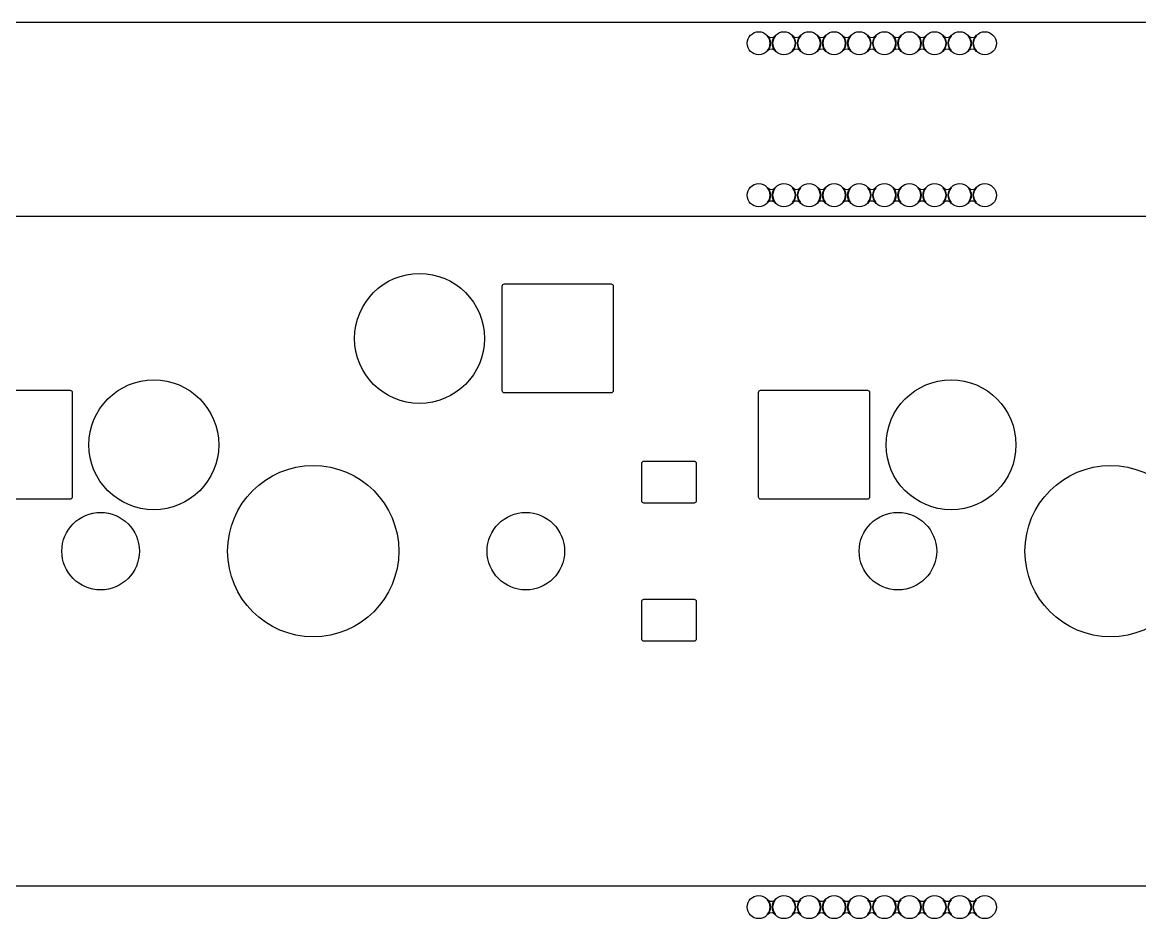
# Model space of a CAD drawing. Extents: x -27 to 356, y -111 to 35.
# Drawn here: x 78.77 to 105.47, y -49.19 to -27.79 of the extents above; entities that cross this region are included whole.
import ezdxf

# ---------------------------------------------------------------- set-up
doc = ezdxf.new("R2010")
doc.units = 0
doc.layers.add('BLACK', color=7, linetype='CONTINUOUS')

msp = doc.modelspace()

# ---------------------------------------------------------------- linework, layer by layer
at = {"layer": 'BLACK', "linetype": 'CONTINUOUS'}
for p, q in [((239.028, -27.785), (-21.025, -27.785)), ((239.028, -27.785), (-21.025, -27.785)), ((96.5788, -28.11), (96.5805, -28.1089)), ((96.579, -28.112), (96.5788, -28.11)), ((96.6245, -28.1802), (96.579, -28.112)), ((96.5805, -28.1089), (96.582, -28.1095)), ((96.582, -28.1095), (96.5842, -28.1117)), ((96.5842, -28.1117), (96.6453, -28.145)), ((96.6454, -28.285), (96.6245, -28.1802)), ((96.6245, -28.3898), (96.6454, -28.285)), ((96.6453, -28.145), (96.7144, -28.14)), ((96.7183, -28.1802), (96.6974, -28.285)), ((96.6974, -28.285), (96.7183, -28.3898)), ((96.7144, -28.14), (96.7585, -28.1117)), ((96.7638, -28.112), (96.7183, -28.1802)), ((96.7585, -28.1117), (96.7608, -28.1095)), ((96.7608, -28.1095), (96.7627, -28.1089)), ((96.7627, -28.1089), (96.7641, -28.1104)), ((96.7641, -28.1104), (96.7638, -28.112)), ((97.1788, -28.11), (97.1805, -28.1089)), ((97.179, -28.112), (97.1788, -28.11)), ((97.2245, -28.1802), (97.179, -28.112)), ((97.1805, -28.1089), (97.182, -28.1095)), ((97.182, -28.1095), (97.1842, -28.1117)), ((97.1842, -28.1117), (97.2453, -28.145)), ((97.2454, -28.285), (97.2245, -28.1802)), ((97.2245, -28.3898), (97.2454, -28.285)), ((97.2453, -28.145), (97.3144, -28.14)), ((97.3183, -28.1802), (97.2974, -28.285)), ((97.2974, -28.285), (97.3183, -28.3898)), ((97.3144, -28.14), (97.3585, -28.1117)), ((97.3638, -28.112), (97.3183, -28.1802)), ((97.3585, -28.1117), (97.3608, -28.1095)), ((97.3608, -28.1095), (97.3627, -28.1089)), ((97.3627, -28.1089), (97.3641, -28.1104)), ((97.3641, -28.1104), (97.3638, -28.112)), ((97.7788, -28.11), (97.7805, -28.1089)), ((97.779, -28.112), (97.7788, -28.11)), ((97.8245, -28.1802), (97.779, -28.112)), ((97.7805, -28.1089), (97.782, -28.1095)), ((97.782, -28.1095), (97.7842, -28.1117)), ((97.7842, -28.1117), (97.8453, -28.145)), ((97.8454, -28.285), (97.8245, -28.1802)), ((97.8245, -28.3898), (97.8454, -28.285)), ((97.8453, -28.145), (97.9144, -28.14)), ((97.9183, -28.1802), (97.8974, -28.285)), ((97.8974, -28.285), (97.9183, -28.3898)), ((97.9144, -28.14), (97.9585, -28.1117)), ((97.9638, -28.112), (97.9183, -28.1802)), ((97.9585, -28.1117), (97.9608, -28.1095)), ((97.9608, -28.1095), (97.9627, -28.1089)), ((97.9627, -28.1089), (97.9641, -28.1104)), ((97.9641, -28.1104), (97.9638, -28.112)), ((98.3788, -28.11), (98.3805, -28.1089)), ((98.379, -28.112), (98.3788, -28.11)), ((98.4245, -28.1802), (98.379, -28.112)), ((98.3805, -28.1089), (98.382, -28.1095)), ((98.382, -28.1095), (98.3842, -28.1117)), ((98.3842, -28.1117), (98.4453, -28.145)), ((98.4454, -28.285), (98.4245, -28.1802)), ((98.4245, -28.3898), (98.4454, -28.285)), ((98.4453, -28.145), (98.5144, -28.14)), ((98.5183, -28.1802), (98.4974, -28.285)), ((98.4974, -28.285), (98.5183, -28.3898)), ((98.5144, -28.14), (98.5585, -28.1117)), ((98.5638, -28.112), (98.5183, -28.1802)), ((98.5585, -28.1117), (98.5608, -28.1095)), ((98.5608, -28.1095), (98.5627, -28.1089)), ((98.5627, -28.1089), (98.5641, -28.1104)), ((98.5641, -28.1104), (98.5638, -28.112)), ((98.9788, -28.11), (98.9805, -28.1089)), ((98.979, -28.112), (98.9788, -28.11)), ((99.0245, -28.1802), (98.979, -28.112)), ((98.9805, -28.1089), (98.982, -28.1095)), ((98.982, -28.1095), (98.9842, -28.1117)), ((98.9842, -28.1117), (99.0453, -28.145)), ((99.0454, -28.285), (99.0245, -28.1802)), ((99.0245, -28.3898), (99.0454, -28.285)), ((99.0453, -28.145), (99.1144, -28.14)), ((99.1183, -28.1802), (99.0974, -28.285)), ((99.0974, -28.285), (99.1183, -28.3898)), ((99.1144, -28.14), (99.1585, -28.1117)), ((99.1638, -28.112), (99.1183, -28.1802)), ((99.1585, -28.1117), (99.1608, -28.1095)), ((99.1608, -28.1095), (99.1627, -28.1089)), ((99.1627, -28.1089), (99.1641, -28.1104)), ((99.1641, -28.1104), (99.1638, -28.112)), ((99.5788, -28.11), (99.5805, -28.1089)), ((99.579, -28.112), (99.5788, -28.11)), ((99.6245, -28.1802), (99.579, -28.112)), ((99.5805, -28.1089), (99.582, -28.1095)), ((99.582, -28.1095), (99.5842, -28.1117)), ((99.5842, -28.1117), (99.6453, -28.145)), ((99.6454, -28.285), (99.6245, -28.1802)), ((99.6245, -28.3898), (99.6454, -28.285)), ((99.6453, -28.145), (99.7144, -28.14)), ((99.7183, -28.1802), (99.6974, -28.285)), ((99.6974, -28.285), (99.7183, -28.3898)), ((99.7144, -28.14), (99.7585, -28.1117)), ((99.7638, -28.112), (99.7183, -28.1802)), ((99.7585, -28.1117), (99.7608, -28.1095)), ((99.7608, -28.1095), (99.7627, -28.1089)), ((99.7627, -28.1089), (99.7641, -28.1104)), ((99.7641, -28.1104), (99.7638, -28.112)), ((100.179, -28.11), (100.18, -28.1089)), ((100.179, -28.112), (100.179, -28.11)), ((100.225, -28.1802), (100.179, -28.112)), ((100.18, -28.1089), (100.182, -28.1095)), ((100.182, -28.1095), (100.184, -28.1117)), ((100.184, -28.1117), (100.245, -28.145)), ((100.245, -28.285), (100.225, -28.1802)), ((100.225, -28.3898), (100.245, -28.285)), ((100.245, -28.145), (100.314, -28.14)), ((100.318, -28.1802), (100.297, -28.285)), ((100.297, -28.285), (100.318, -28.3898)), ((100.314, -28.14), (100.359, -28.1117)), ((100.364, -28.112), (100.318, -28.1802)), ((100.359, -28.1117), (100.361, -28.1095)), ((100.361, -28.1095), (100.363, -28.1089)), ((100.363, -28.1089), (100.364, -28.1104)), ((100.364, -28.1104), (100.364, -28.112)), ((100.779, -28.11), (100.78, -28.1089)), ((100.779, -28.112), (100.779, -28.11)), ((100.825, -28.1802), (100.779, -28.112)), ((100.78, -28.1089), (100.782, -28.1095)), ((100.782, -28.1095), (100.784, -28.1117)), ((100.784, -28.1117), (100.845, -28.145)), ((100.845, -28.285), (100.825, -28.1802)), ((100.825, -28.3898), (100.845, -28.285)), ((100.845, -28.145), (100.914, -28.14)), ((100.918, -28.1802), (100.897, -28.285)), ((100.897, -28.285), (100.918, -28.3898)), ((100.914, -28.14), (100.959, -28.1117)), ((100.964, -28.112), (100.918, -28.1802)), ((100.959, -28.1117), (100.961, -28.1095)), ((100.961, -28.1095), (100.963, -28.1089)), ((100.963, -28.1089), (100.964, -28.1104)), ((100.964, -28.1104), (100.964, -28.112)), ((101.379, -28.11), (101.38, -28.1089)), ((101.379, -28.112), (101.379, -28.11)), ((101.425, -28.1802), (101.379, -28.112)), ((101.38, -28.1089), (101.382, -28.1095)), ((101.382, -28.1095), (101.384, -28.1117)), ((101.384, -28.1117), (101.445, -28.145)), ((101.445, -28.285), (101.425, -28.1802)), ((101.425, -28.3898), (101.445, -28.285)), ((101.445, -28.145), (101.514, -28.14)), ((101.518, -28.1802), (101.497, -28.285)), ((101.497, -28.285), (101.518, -28.3898)), ((101.514, -28.14), (101.559, -28.1117)), ((101.564, -28.112), (101.518, -28.1802)), ((101.559, -28.1117), (101.561, -28.1095)), ((101.561, -28.1095), (101.563, -28.1089)), ((101.563, -28.1089), (101.564, -28.1104)), ((101.564, -28.1104), (101.564, -28.112)), ((96.5787, -28.4596), (96.579, -28.458)), ((96.5801, -28.4611), (96.5787, -28.4596)), ((96.579, -28.458), (96.6245, -28.3898)), ((96.582, -28.4605), (96.5801, -28.4611)), ((96.5843, -28.4583), (96.582, -28.4605)), ((96.6284, -28.43), (96.5843, -28.4583)), ((96.6975, -28.425), (96.6284, -28.43)), ((96.7586, -28.4583), (96.6975, -28.425)), ((96.7183, -28.3898), (96.7638, -28.458)), ((96.7608, -28.4605), (96.7586, -28.4583)), ((96.7623, -28.4611), (96.7608, -28.4605)), ((96.764, -28.46), (96.7623, -28.4611)), ((96.7638, -28.458), (96.764, -28.46)), ((97.1787, -28.4596), (97.179, -28.458)), ((97.1801, -28.4611), (97.1787, -28.4596)), ((97.179, -28.458), (97.2245, -28.3898)), ((97.182, -28.4605), (97.1801, -28.4611)), ((97.1843, -28.4583), (97.182, -28.4605)), ((97.2284, -28.43), (97.1843, -28.4583)), ((97.2975, -28.425), (97.2284, -28.43)), ((97.3586, -28.4583), (97.2975, -28.425)), ((97.3183, -28.3898), (97.3638, -28.458)), ((97.3608, -28.4605), (97.3586, -28.4583)), ((97.3623, -28.4611), (97.3608, -28.4605)), ((97.364, -28.46), (97.3623, -28.4611)), ((97.3638, -28.458), (97.364, -28.46)), ((97.7787, -28.4596), (97.779, -28.458)), ((97.7801, -28.4611), (97.7787, -28.4596)), ((97.779, -28.458), (97.8245, -28.3898)), ((97.782, -28.4605), (97.7801, -28.4611)), ((97.7843, -28.4583), (97.782, -28.4605)), ((97.8284, -28.43), (97.7843, -28.4583)), ((97.8975, -28.425), (97.8284, -28.43)), ((97.9586, -28.4583), (97.8975, -28.425)), ((97.9183, -28.3898), (97.9638, -28.458)), ((97.9608, -28.4605), (97.9586, -28.4583)), ((97.9623, -28.4611), (97.9608, -28.4605)), ((97.964, -28.46), (97.9623, -28.4611)), ((97.9638, -28.458), (97.964, -28.46)), ((98.3787, -28.4596), (98.379, -28.458)), ((98.3801, -28.4611), (98.3787, -28.4596)), ((98.379, -28.458), (98.4245, -28.3898)), ((98.382, -28.4605), (98.3801, -28.4611)), ((98.3843, -28.4583), (98.382, -28.4605)), ((98.4284, -28.43), (98.3843, -28.4583)), ((98.4975, -28.425), (98.4284, -28.43)), ((98.5586, -28.4583), (98.4975, -28.425)), ((98.5183, -28.3898), (98.5638, -28.458)), ((98.5608, -28.4605), (98.5586, -28.4583)), ((98.5623, -28.4611), (98.5608, -28.4605)), ((98.564, -28.46), (98.5623, -28.4611)), ((98.5638, -28.458), (98.564, -28.46)), ((98.9787, -28.4596), (98.979, -28.458)), ((98.9801, -28.4611), (98.9787, -28.4596)), ((98.979, -28.458), (99.0245, -28.3898)), ((98.982, -28.4605), (98.9801, -28.4611)), ((98.9843, -28.4583), (98.982, -28.4605)), ((99.0284, -28.43), (98.9843, -28.4583)), ((99.0975, -28.425), (99.0284, -28.43)), ((99.1586, -28.4583), (99.0975, -28.425)), ((99.1183, -28.3898), (99.1638, -28.458)), ((99.1608, -28.4605), (99.1586, -28.4583)), ((99.1623, -28.4611), (99.1608, -28.4605)), ((99.164, -28.46), (99.1623, -28.4611)), ((99.1638, -28.458), (99.164, -28.46)), ((99.5787, -28.4596), (99.579, -28.458)), ((99.5801, -28.4611), (99.5787, -28.4596)), ((99.579, -28.458), (99.6245, -28.3898)), ((99.582, -28.4605), (99.5801, -28.4611)), ((99.5843, -28.4583), (99.582, -28.4605)), ((99.6284, -28.43), (99.5843, -28.4583)), ((99.6975, -28.425), (99.6284, -28.43)), ((99.7586, -28.4583), (99.6975, -28.425)), ((99.7183, -28.3898), (99.7638, -28.458)), ((99.7608, -28.4605), (99.7586, -28.4583)), ((99.7623, -28.4611), (99.7608, -28.4605)), ((99.764, -28.46), (99.7623, -28.4611)), ((99.7638, -28.458), (99.764, -28.46)), ((100.179, -28.458), (100.225, -28.3898)), ((100.179, -28.4596), (100.179, -28.458)), ((100.18, -28.4611), (100.179, -28.4596)), ((100.182, -28.4605), (100.18, -28.4611)), ((100.184, -28.4583), (100.182, -28.4605)), ((100.228, -28.43), (100.184, -28.4583)), ((100.298, -28.425), (100.228, -28.43)), ((100.359, -28.4583), (100.298, -28.425)), ((100.318, -28.3898), (100.364, -28.458)), ((100.361, -28.4605), (100.359, -28.4583)), ((100.362, -28.4611), (100.361, -28.4605)), ((100.364, -28.46), (100.362, -28.4611)), ((100.364, -28.458), (100.364, -28.46)), ((100.779, -28.458), (100.825, -28.3898)), ((100.779, -28.4596), (100.779, -28.458)), ((100.78, -28.4611), (100.779, -28.4596)), ((100.782, -28.4605), (100.78, -28.4611)), ((100.784, -28.4583), (100.782, -28.4605)), ((100.828, -28.43), (100.784, -28.4583)), ((100.898, -28.425), (100.828, -28.43)), ((100.959, -28.4583), (100.898, -28.425)), ((100.918, -28.3898), (100.964, -28.458)), ((100.961, -28.4605), (100.959, -28.4583)), ((100.962, -28.4611), (100.961, -28.4605)), ((100.964, -28.46), (100.962, -28.4611)), ((100.964, -28.458), (100.964, -28.46)), ((101.379, -28.458), (101.425, -28.3898)), ((101.379, -28.4596), (101.379, -28.458)), ((101.38, -28.4611), (101.379, -28.4596)), ((101.382, -28.4605), (101.38, -28.4611)), ((101.384, -28.4583), (101.382, -28.4605)), ((101.428, -28.43), (101.384, -28.4583)), ((101.498, -28.425), (101.428, -28.43)), ((101.559, -28.4583), (101.498, -28.425)), ((101.518, -28.3898), (101.564, -28.458)), ((101.561, -28.4605), (101.559, -28.4583)), ((101.562, -28.4611), (101.561, -28.4605)), ((101.564, -28.46), (101.562, -28.4611)), ((101.564, -28.458), (101.564, -28.46)), ((96.5788, -31.7379), (96.5805, -31.7368)), ((96.579, -31.7399), (96.5788, -31.7379)), ((96.6245, -31.8081), (96.579, -31.7399)), ((96.5805, -31.7368), (96.582, -31.7374)), ((96.582, -31.7374), (96.5842, -31.7396)), ((96.5842, -31.7396), (96.6453, -31.7729)), ((96.6453, -31.7729), (96.7144, -31.7679)), ((96.7144, -31.7679), (96.7585, -31.7396)), ((96.7638, -31.7399), (96.7183, -31.8081)), ((96.7585, -31.7396), (96.7608, -31.7374)), ((96.7608, -31.7374), (96.7627, -31.7368)), ((96.7627, -31.7368), (96.7641, -31.7383)), ((96.7641, -31.7383), (96.7638, -31.7399)), ((97.1788, -31.7379), (97.1805, -31.7368)), ((97.179, -31.7399), (97.1788, -31.7379)), ((97.2245, -31.8081), (97.179, -31.7399)), ((97.1805, -31.7368), (97.182, -31.7374)), ((97.182, -31.7374), (97.1842, -31.7396)), ((97.1842, -31.7396), (97.2453, -31.7729)), ((97.2453, -31.7729), (97.3144, -31.7679)), ((97.3144, -31.7679), (97.3585, -31.7396)), ((97.3638, -31.7399), (97.3183, -31.8081)), ((97.3585, -31.7396), (97.3608, -31.7374)), ((97.3608, -31.7374), (97.3627, -31.7368)), ((97.3627, -31.7368), (97.3641, -31.7383)), ((97.3641, -31.7383), (97.3638, -31.7399)), ((97.7788, -31.7379), (97.7805, -31.7368)), ((97.779, -31.7399), (97.7788, -31.7379)), ((97.8245, -31.8081), (97.779, -31.7399)), ((97.7805, -31.7368), (97.782, -31.7374)), ((97.782, -31.7374), (97.7842, -31.7396)), ((97.7842, -31.7396), (97.8453, -31.7729)), ((97.8453, -31.7729), (97.9144, -31.7679)), ((97.9144, -31.7679), (97.9585, -31.7396)), ((97.9638, -31.7399), (97.9183, -31.8081)), ((97.9585, -31.7396), (97.9608, -31.7374)), ((97.9608, -31.7374), (97.9627, -31.7368)), ((97.9627, -31.7368), (97.9641, -31.7383)), ((97.9641, -31.7383), (97.9638, -31.7399)), ((98.3788, -31.7379), (98.3805, -31.7368)), ((98.379, -31.7399), (98.3788, -31.7379)), ((98.4245, -31.8081), (98.379, -31.7399)), ((98.3805, -31.7368), (98.382, -31.7374)), ((98.382, -31.7374), (98.3842, -31.7396)), ((98.3842, -31.7396), (98.4453, -31.7729)), ((98.4453, -31.7729), (98.5144, -31.7679)), ((98.5144, -31.7679), (98.5585, -31.7396)), ((98.5638, -31.7399), (98.5183, -31.8081)), ((98.5585, -31.7396), (98.5608, -31.7374)), ((98.5608, -31.7374), (98.5627, -31.7368)), ((98.5627, -31.7368), (98.5641, -31.7383)), ((98.5641, -31.7383), (98.5638, -31.7399)), ((98.9788, -31.7379), (98.9805, -31.7368)), ((98.979, -31.7399), (98.9788, -31.7379)), ((99.0245, -31.8081), (98.979, -31.7399)), ((98.9805, -31.7368), (98.982, -31.7374)), ((98.982, -31.7374), (98.9842, -31.7396)), ((98.9842, -31.7396), (99.0453, -31.7729)), ((99.0453, -31.7729), (99.1144, -31.7679)), ((99.1144, -31.7679), (99.1585, -31.7396)), ((99.1638, -31.7399), (99.1183, -31.8081)), ((99.1585, -31.7396), (99.1608, -31.7374)), ((99.1608, -31.7374), (99.1627, -31.7368)), ((99.1627, -31.7368), (99.1641, -31.7383)), ((99.1641, -31.7383), (99.1638, -31.7399)), ((99.5788, -31.7379), (99.5805, -31.7368)), ((99.579, -31.7399), (99.5788, -31.7379)), ((99.6245, -31.8081), (99.579, -31.7399)), ((99.5805, -31.7368), (99.582, -31.7374)), ((99.582, -31.7374), (99.5842, -31.7396)), ((99.5842, -31.7396), (99.6453, -31.7729)), ((99.6453, -31.7729), (99.7144, -31.7679)), ((99.7144, -31.7679), (99.7585, -31.7396)), ((99.7638, -31.7399), (99.7183, -31.8081)), ((99.7585, -31.7396), (99.7608, -31.7374)), ((99.7608, -31.7374), (99.7627, -31.7368)), ((99.7627, -31.7368), (99.7641, -31.7383)), ((99.7641, -31.7383), (99.7638, -31.7399)), ((100.179, -31.7379), (100.18, -31.7368)), ((100.179, -31.7399), (100.179, -31.7379)), ((100.225, -31.8081), (100.179, -31.7399)), ((100.18, -31.7368), (100.182, -31.7374)), ((100.182, -31.7374), (100.184, -31.7396)), ((100.184, -31.7396), (100.245, -31.7729)), ((100.245, -31.7729), (100.314, -31.7679)), ((100.314, -31.7679), (100.359, -31.7396)), ((100.364, -31.7399), (100.318, -31.8081)), ((100.359, -31.7396), (100.361, -31.7374)), ((100.361, -31.7374), (100.363, -31.7368)), ((100.363, -31.7368), (100.364, -31.7383)), ((100.364, -31.7383), (100.364, -31.7399)), ((100.779, -31.7379), (100.78, -31.7368)), ((100.779, -31.7399), (100.779, -31.7379)), ((100.825, -31.8081), (100.779, -31.7399)), ((100.78, -31.7368), (100.782, -31.7374)), ((100.782, -31.7374), (100.784, -31.7396)), ((100.784, -31.7396), (100.845, -31.7729)), ((100.845, -31.7729), (100.914, -31.7679)), ((100.914, -31.7679), (100.959, -31.7396)), ((100.964, -31.7399), (100.918, -31.8081)), ((100.959, -31.7396), (100.961, -31.7374)), ((100.961, -31.7374), (100.963, -31.7368)), ((100.963, -31.7368), (100.964, -31.7383)), ((100.964, -31.7383), (100.964, -31.7399)), ((101.379, -31.7379), (101.38, -31.7368)), ((101.379, -31.7399), (101.379, -31.7379)), ((101.425, -31.8081), (101.379, -31.7399)), ((101.38, -31.7368), (101.382, -31.7374)), ((101.382, -31.7374), (101.384, -31.7396)), ((101.384, -31.7396), (101.445, -31.7729)), ((101.445, -31.7729), (101.514, -31.7679)), ((101.514, -31.7679), (101.559, -31.7396)), ((101.564, -31.7399), (101.518, -31.8081)), ((101.559, -31.7396), (101.561, -31.7374)), ((101.561, -31.7374), (101.563, -31.7368)), ((101.563, -31.7368), (101.564, -31.7383)), ((101.564, -31.7383), (101.564, -31.7399)), ((96.579, -32.0859), (96.6245, -32.0177)), ((96.6454, -31.9129), (96.6245, -31.8081)), ((96.6245, -32.0177), (96.6454, -31.9129)), ((96.7183, -31.8081), (96.6974, -31.9129)), ((96.6974, -31.9129), (96.7183, -32.0177)), ((96.7183, -32.0177), (96.7638, -32.0859)), ((97.179, -32.0859), (97.2245, -32.0177)), ((97.2454, -31.9129), (97.2245, -31.8081)), ((97.2245, -32.0177), (97.2454, -31.9129)), ((97.3183, -31.8081), (97.2974, -31.9129)), ((97.2974, -31.9129), (97.3183, -32.0177)), ((97.3183, -32.0177), (97.3638, -32.0859)), ((97.779, -32.0859), (97.8245, -32.0177)), ((97.8454, -31.9129), (97.8245, -31.8081)), ((97.8245, -32.0177), (97.8454, -31.9129)), ((97.9183, -31.8081), (97.8974, -31.9129)), ((97.8974, -31.9129), (97.9183, -32.0177)), ((97.9183, -32.0177), (97.9638, -32.0859)), ((98.379, -32.0859), (98.4245, -32.0177)), ((98.4454, -31.9129), (98.4245, -31.8081)), ((98.4245, -32.0177), (98.4454, -31.9129)), ((98.5183, -31.8081), (98.4974, -31.9129)), ((98.4974, -31.9129), (98.5183, -32.0177)), ((98.5183, -32.0177), (98.5638, -32.0859)), ((98.979, -32.0859), (99.0245, -32.0177)), ((99.0454, -31.9129), (99.0245, -31.8081)), ((99.0245, -32.0177), (99.0454, -31.9129)), ((99.1183, -31.8081), (99.0974, -31.9129)), ((99.0974, -31.9129), (99.1183, -32.0177)), ((99.1183, -32.0177), (99.1638, -32.0859)), ((99.579, -32.0859), (99.6245, -32.0177)), ((99.6454, -31.9129), (99.6245, -31.8081)), ((99.6245, -32.0177), (99.6454, -31.9129)), ((99.7183, -31.8081), (99.6974, -31.9129)), ((99.6974, -31.9129), (99.7183, -32.0177)), ((99.7183, -32.0177), (99.7638, -32.0859)), ((100.179, -32.0859), (100.225, -32.0177)), ((100.245, -31.9129), (100.225, -31.8081)), ((100.225, -32.0177), (100.245, -31.9129)), ((100.318, -31.8081), (100.297, -31.9129)), ((100.297, -31.9129), (100.318, -32.0177)), ((100.318, -32.0177), (100.364, -32.0859)), ((100.779, -32.0859), (100.825, -32.0177)), ((100.845, -31.9129), (100.825, -31.8081)), ((100.825, -32.0177), (100.845, -31.9129)), ((100.918, -31.8081), (100.897, -31.9129)), ((100.897, -31.9129), (100.918, -32.0177)), ((100.918, -32.0177), (100.964, -32.0859)), ((101.379, -32.0859), (101.425, -32.0177)), ((101.445, -31.9129), (101.425, -31.8081)), ((101.425, -32.0177), (101.445, -31.9129)), ((101.518, -31.8081), (101.497, -31.9129)), ((101.497, -31.9129), (101.518, -32.0177)), ((101.518, -32.0177), (101.564, -32.0859)), ((96.5787, -32.0875), (96.579, -32.0859)), ((96.5801, -32.089), (96.5787, -32.0875)), ((96.582, -32.0884), (96.5801, -32.089)), ((96.5843, -32.0862), (96.582, -32.0884)), ((96.6284, -32.0579), (96.5843, -32.0862)), ((96.6975, -32.0529), (96.6284, -32.0579)), ((96.7586, -32.0862), (96.6975, -32.0529)), ((96.7608, -32.0884), (96.7586, -32.0862)), ((96.7623, -32.089), (96.7608, -32.0884)), ((96.764, -32.0879), (96.7623, -32.089)), ((96.7638, -32.0859), (96.764, -32.0879)), ((97.1787, -32.0875), (97.179, -32.0859)), ((97.1801, -32.089), (97.1787, -32.0875)), ((97.182, -32.0884), (97.1801, -32.089)), ((97.1843, -32.0862), (97.182, -32.0884)), ((97.2284, -32.0579), (97.1843, -32.0862)), ((97.2975, -32.0529), (97.2284, -32.0579)), ((97.3586, -32.0862), (97.2975, -32.0529)), ((97.3608, -32.0884), (97.3586, -32.0862)), ((97.3623, -32.089), (97.3608, -32.0884)), ((97.364, -32.0879), (97.3623, -32.089)), ((97.3638, -32.0859), (97.364, -32.0879)), ((97.7787, -32.0875), (97.779, -32.0859)), ((97.7801, -32.089), (97.7787, -32.0875)), ((97.782, -32.0884), (97.7801, -32.089)), ((97.7843, -32.0862), (97.782, -32.0884)), ((97.8284, -32.0579), (97.7843, -32.0862)), ((97.8975, -32.0529), (97.8284, -32.0579)), ((97.9586, -32.0862), (97.8975, -32.0529)), ((97.9608, -32.0884), (97.9586, -32.0862)), ((97.9623, -32.089), (97.9608, -32.0884)), ((97.964, -32.0879), (97.9623, -32.089)), ((97.9638, -32.0859), (97.964, -32.0879)), ((98.3787, -32.0875), (98.379, -32.0859)), ((98.3801, -32.089), (98.3787, -32.0875)), ((98.382, -32.0884), (98.3801, -32.089)), ((98.3843, -32.0862), (98.382, -32.0884)), ((98.4284, -32.0579), (98.3843, -32.0862)), ((98.4975, -32.0529), (98.4284, -32.0579)), ((98.5586, -32.0862), (98.4975, -32.0529)), ((98.5608, -32.0884), (98.5586, -32.0862)), ((98.5623, -32.089), (98.5608, -32.0884)), ((98.564, -32.0879), (98.5623, -32.089)), ((98.5638, -32.0859), (98.564, -32.0879)), ((98.9787, -32.0875), (98.979, -32.0859)), ((98.9801, -32.089), (98.9787, -32.0875)), ((98.982, -32.0884), (98.9801, -32.089)), ((98.9843, -32.0862), (98.982, -32.0884)), ((99.0284, -32.0579), (98.9843, -32.0862)), ((99.0975, -32.0529), (99.0284, -32.0579)), ((99.1586, -32.0862), (99.0975, -32.0529)), ((99.1608, -32.0884), (99.1586, -32.0862)), ((99.1623, -32.089), (99.1608, -32.0884)), ((99.164, -32.0879), (99.1623, -32.089)), ((99.1638, -32.0859), (99.164, -32.0879)), ((99.5787, -32.0875), (99.579, -32.0859)), ((99.5801, -32.089), (99.5787, -32.0875)), ((99.582, -32.0884), (99.5801, -32.089)), ((99.5843, -32.0862), (99.582, -32.0884)), ((99.6284, -32.0579), (99.5843, -32.0862)), ((99.6975, -32.0529), (99.6284, -32.0579)), ((99.7586, -32.0862), (99.6975, -32.0529)), ((99.7608, -32.0884), (99.7586, -32.0862)), ((99.7623, -32.089), (99.7608, -32.0884)), ((99.764, -32.0879), (99.7623, -32.089)), ((99.7638, -32.0859), (99.764, -32.0879)), ((100.179, -32.0875), (100.179, -32.0859)), ((100.18, -32.089), (100.179, -32.0875)), ((100.182, -32.0884), (100.18, -32.089)), ((100.184, -32.0862), (100.182, -32.0884)), ((100.228, -32.0579), (100.184, -32.0862)), ((100.298, -32.0529), (100.228, -32.0579)), ((100.359, -32.0862), (100.298, -32.0529)), ((100.361, -32.0884), (100.359, -32.0862)), ((100.362, -32.089), (100.361, -32.0884)), ((100.364, -32.0879), (100.362, -32.089)), ((100.364, -32.0859), (100.364, -32.0879)), ((100.779, -32.0875), (100.779, -32.0859)), ((100.78, -32.089), (100.779, -32.0875)), ((100.782, -32.0884), (100.78, -32.089)), ((100.784, -32.0862), (100.782, -32.0884)), ((100.828, -32.0579), (100.784, -32.0862)), ((100.898, -32.0529), (100.828, -32.0579)), ((100.959, -32.0862), (100.898, -32.0529)), ((100.961, -32.0884), (100.959, -32.0862)), ((100.962, -32.089), (100.961, -32.0884)), ((100.964, -32.0879), (100.962, -32.089)), ((100.964, -32.0859), (100.964, -32.0879)), ((101.379, -32.0875), (101.379, -32.0859)), ((101.38, -32.089), (101.379, -32.0875)), ((101.382, -32.0884), (101.38, -32.089)), ((101.384, -32.0862), (101.382, -32.0884)), ((101.428, -32.0579), (101.384, -32.0862)), ((101.498, -32.0529), (101.428, -32.0579)), ((101.559, -32.0862), (101.498, -32.0529)), ((101.561, -32.0884), (101.559, -32.0862)), ((101.562, -32.089), (101.561, -32.0884)), ((101.564, -32.0879), (101.562, -32.089)), ((101.564, -32.0859), (101.564, -32.0879)), ((-21.025, -32.4133), (242.78, -32.4133)), ((-21.025, -32.4133), (242.78, -32.4133)), ((90.241, -34.0833), (90.2449, -34.0638)), ((90.241, -36.5833), (90.241, -34.0833)), ((90.2449, -34.0638), (90.2559, -34.0472)), ((90.2559, -34.0472), (90.2725, -34.0362)), ((90.2725, -34.0362), (90.292, -34.0323)), ((90.292, -34.0323), (92.842, -34.0323)), ((92.842, -34.0323), (92.8615, -34.0362)), ((92.8615, -34.0362), (92.8781, -34.0472)), ((92.8781, -34.0472), (92.8891, -34.0638)), ((92.8891, -34.0638), (92.893, -34.0833)), ((92.893, -34.0833), (92.893, -36.5833)), ((77.365, -36.5723), (79.915, -36.5723)), ((79.915, -36.5723), (79.9345, -36.5762)), ((96.3955, -36.5762), (96.415, -36.5723)), ((96.415, -36.5723), (98.965, -36.5723)), ((98.965, -36.5723), (98.9845, -36.5762)), ((79.9345, -36.5762), (79.9511, -36.5872)), ((79.9511, -36.5872), (79.9621, -36.6038)), ((79.9621, -36.6038), (79.966, -36.6233)), ((79.966, -36.6233), (79.966, -39.1233)), ((90.2449, -36.6028), (90.241, -36.5833)), ((90.2559, -36.6194), (90.2449, -36.6028)), ((90.2725, -36.6304), (90.2559, -36.6194)), ((90.292, -36.6343), (90.2725, -36.6304)), ((92.842, -36.6343), (90.292, -36.6343)), ((92.8615, -36.6304), (92.842, -36.6343)), ((92.8781, -36.6194), (92.8615, -36.6304)), ((92.8891, -36.6028), (92.8781, -36.6194)), ((92.893, -36.5833), (92.8891, -36.6028)), ((96.364, -36.6233), (96.3679, -36.6038)), ((96.364, -39.1233), (96.364, -36.6233)), ((96.3679, -36.6038), (96.3789, -36.5872)), ((96.3789, -36.5872), (96.3955, -36.5762)), ((98.9845, -36.5762), (99.0011, -36.5872)), ((99.0011, -36.5872), (99.0121, -36.6038)), ((99.0121, -36.6038), (99.016, -36.6233)), ((99.016, -36.6233), (99.016, -39.1233)), ((93.574, -38.3133), (93.5779, -38.2938)), ((93.574, -39.2133), (93.574, -38.3133)), ((93.5779, -38.2938), (93.5889, -38.2772)), ((93.5889, -38.2772), (93.6055, -38.2662)), ((93.6055, -38.2662), (93.625, -38.2623)), ((93.625, -38.2623), (94.825, -38.2623)), ((94.825, -38.2623), (94.8445, -38.2662)), ((94.8445, -38.2662), (94.8611, -38.2772)), ((94.8611, -38.2772), (94.8721, -38.2938)), ((94.8721, -38.2938), (94.876, -38.3133)), ((94.876, -38.3133), (94.876, -39.2133)), ((79.915, -39.1743), (77.365, -39.1743)), ((79.9345, -39.1704), (79.915, -39.1743)), ((79.9511, -39.1594), (79.9345, -39.1704)), ((79.9621, -39.1428), (79.9511, -39.1594)), ((79.966, -39.1233), (79.9621, -39.1428)), ((93.5779, -39.2328), (93.574, -39.2133)), ((93.5889, -39.2494), (93.5779, -39.2328)), ((94.8721, -39.2328), (94.8611, -39.2494)), ((94.876, -39.2133), (94.8721, -39.2328)), ((96.3679, -39.1428), (96.364, -39.1233)), ((96.3789, -39.1594), (96.3679, -39.1428)), ((96.3955, -39.1704), (96.3789, -39.1594)), ((96.415, -39.1743), (96.3955, -39.1704)), ((98.965, -39.1743), (96.415, -39.1743)), ((98.9845, -39.1704), (98.965, -39.1743)), ((99.0011, -39.1594), (98.9845, -39.1704)), ((99.0121, -39.1428), (99.0011, -39.1594)), ((99.016, -39.1233), (99.0121, -39.1428)), ((93.6055, -39.2604), (93.5889, -39.2494)), ((93.625, -39.2643), (93.6055, -39.2604)), ((94.825, -39.2643), (93.625, -39.2643)), ((94.8445, -39.2604), (94.825, -39.2643)), ((94.8611, -39.2494), (94.8445, -39.2604)), ((93.574, -41.6133), (93.5779, -41.5938)), ((93.574, -42.5133), (93.574, -41.6133)), ((93.5779, -41.5938), (93.5889, -41.5772)), ((93.5889, -41.5772), (93.6055, -41.5662)), ((93.6055, -41.5662), (93.625, -41.5623)), ((93.625, -41.5623), (94.825, -41.5623)), ((94.825, -41.5623), (94.8445, -41.5662)), ((94.8445, -41.5662), (94.8611, -41.5772)), ((94.8611, -41.5772), (94.8721, -41.5938)), ((94.8721, -41.5938), (94.876, -41.6133)), ((94.876, -41.6133), (94.876, -42.5133)), ((93.5779, -42.5328), (93.574, -42.5133)), ((93.5889, -42.5494), (93.5779, -42.5328)), ((93.6055, -42.5604), (93.5889, -42.5494)), ((93.625, -42.5643), (93.6055, -42.5604)), ((94.825, -42.5643), (93.625, -42.5643)), ((94.8445, -42.5604), (94.825, -42.5643)), ((94.8611, -42.5494), (94.8445, -42.5604)), ((94.8721, -42.5328), (94.8611, -42.5494)), ((94.876, -42.5133), (94.8721, -42.5328)), ((349.875, -48.4133), (-21.025, -48.4133)), ((349.875, -48.4133), (-21.025, -48.4133)), ((96.5788, -48.7383), (96.5805, -48.7372)), ((96.579, -48.7403), (96.5788, -48.7383)), ((96.6245, -48.8085), (96.579, -48.7403)), ((96.5805, -48.7372), (96.582, -48.7378)), ((96.582, -48.7378), (96.5842, -48.74)), ((96.5842, -48.74), (96.6453, -48.7733)), ((96.6454, -48.9133), (96.6245, -48.8085)), ((96.6453, -48.7733), (96.7144, -48.7683)), ((96.7183, -48.8085), (96.6974, -48.9133)), ((96.7144, -48.7683), (96.7585, -48.74)), ((96.7638, -48.7403), (96.7183, -48.8085)), ((96.7585, -48.74), (96.7608, -48.7378)), ((96.7608, -48.7378), (96.7627, -48.7372)), ((96.7627, -48.7372), (96.7641, -48.7387)), ((96.7641, -48.7387), (96.7638, -48.7403)), ((97.1788, -48.7383), (97.1805, -48.7372)), ((97.179, -48.7403), (97.1788, -48.7383)), ((97.2245, -48.8085), (97.179, -48.7403)), ((97.1805, -48.7372), (97.182, -48.7378)), ((97.182, -48.7378), (97.1842, -48.74)), ((97.1842, -48.74), (97.2453, -48.7733)), ((97.2454, -48.9133), (97.2245, -48.8085)), ((97.2453, -48.7733), (97.3144, -48.7683)), ((97.3183, -48.8085), (97.2974, -48.9133)), ((97.3144, -48.7683), (97.3585, -48.74)), ((97.3638, -48.7403), (97.3183, -48.8085)), ((97.3585, -48.74), (97.3608, -48.7378)), ((97.3608, -48.7378), (97.3627, -48.7372)), ((97.3627, -48.7372), (97.3641, -48.7387)), ((97.3641, -48.7387), (97.3638, -48.7403)), ((97.7788, -48.7383), (97.7805, -48.7372)), ((97.779, -48.7403), (97.7788, -48.7383)), ((97.8245, -48.8085), (97.779, -48.7403)), ((97.7805, -48.7372), (97.782, -48.7378)), ((97.782, -48.7378), (97.7842, -48.74)), ((97.7842, -48.74), (97.8453, -48.7733)), ((97.8454, -48.9133), (97.8245, -48.8085)), ((97.8453, -48.7733), (97.9144, -48.7683)), ((97.9183, -48.8085), (97.8974, -48.9133)), ((97.9144, -48.7683), (97.9585, -48.74)), ((97.9638, -48.7403), (97.9183, -48.8085)), ((97.9585, -48.74), (97.9608, -48.7378)), ((97.9608, -48.7378), (97.9627, -48.7372)), ((97.9627, -48.7372), (97.9641, -48.7387)), ((97.9641, -48.7387), (97.9638, -48.7403)), ((98.3788, -48.7383), (98.3805, -48.7372)), ((98.379, -48.7403), (98.3788, -48.7383)), ((98.4245, -48.8085), (98.379, -48.7403)), ((98.3805, -48.7372), (98.382, -48.7378)), ((98.382, -48.7378), (98.3842, -48.74)), ((98.3842, -48.74), (98.4453, -48.7733)), ((98.4454, -48.9133), (98.4245, -48.8085)), ((98.4453, -48.7733), (98.5144, -48.7683)), ((98.5183, -48.8085), (98.4974, -48.9133)), ((98.5144, -48.7683), (98.5585, -48.74)), ((98.5638, -48.7403), (98.5183, -48.8085)), ((98.5585, -48.74), (98.5608, -48.7378)), ((98.5608, -48.7378), (98.5627, -48.7372)), ((98.5627, -48.7372), (98.5641, -48.7387)), ((98.5641, -48.7387), (98.5638, -48.7403)), ((98.9788, -48.7383), (98.9805, -48.7372)), ((98.979, -48.7403), (98.9788, -48.7383)), ((99.0245, -48.8085), (98.979, -48.7403)), ((98.9805, -48.7372), (98.982, -48.7378)), ((98.982, -48.7378), (98.9842, -48.74)), ((98.9842, -48.74), (99.0453, -48.7733)), ((99.0454, -48.9133), (99.0245, -48.8085)), ((99.0453, -48.7733), (99.1144, -48.7683)), ((99.1183, -48.8085), (99.0974, -48.9133)), ((99.1144, -48.7683), (99.1585, -48.74)), ((99.1638, -48.7403), (99.1183, -48.8085)), ((99.1585, -48.74), (99.1608, -48.7378)), ((99.1608, -48.7378), (99.1627, -48.7372)), ((99.1627, -48.7372), (99.1641, -48.7387)), ((99.1641, -48.7387), (99.1638, -48.7403)), ((99.5788, -48.7383), (99.5805, -48.7372)), ((99.579, -48.7403), (99.5788, -48.7383)), ((99.6245, -48.8085), (99.579, -48.7403)), ((99.5805, -48.7372), (99.582, -48.7378)), ((99.582, -48.7378), (99.5842, -48.74)), ((99.5842, -48.74), (99.6453, -48.7733)), ((99.6454, -48.9133), (99.6245, -48.8085)), ((99.6453, -48.7733), (99.7144, -48.7683)), ((99.7183, -48.8085), (99.6974, -48.9133)), ((99.7144, -48.7683), (99.7585, -48.74)), ((99.7638, -48.7403), (99.7183, -48.8085)), ((99.7585, -48.74), (99.7608, -48.7378)), ((99.7608, -48.7378), (99.7627, -48.7372)), ((99.7627, -48.7372), (99.7641, -48.7387)), ((99.7641, -48.7387), (99.7638, -48.7403)), ((100.179, -48.7383), (100.18, -48.7372)), ((100.179, -48.7403), (100.179, -48.7383)), ((100.225, -48.8085), (100.179, -48.7403)), ((100.18, -48.7372), (100.182, -48.7378)), ((100.182, -48.7378), (100.184, -48.74)), ((100.184, -48.74), (100.245, -48.7733)), ((100.245, -48.9133), (100.225, -48.8085)), ((100.245, -48.7733), (100.314, -48.7683)), ((100.318, -48.8085), (100.297, -48.9133)), ((100.314, -48.7683), (100.359, -48.74)), ((100.364, -48.7403), (100.318, -48.8085)), ((100.359, -48.74), (100.361, -48.7378)), ((100.361, -48.7378), (100.363, -48.7372)), ((100.363, -48.7372), (100.364, -48.7387)), ((100.364, -48.7387), (100.364, -48.7403)), ((100.779, -48.7383), (100.78, -48.7372)), ((100.779, -48.7403), (100.779, -48.7383)), ((100.825, -48.8085), (100.779, -48.7403)), ((100.78, -48.7372), (100.782, -48.7378)), ((100.782, -48.7378), (100.784, -48.74)), ((100.784, -48.74), (100.845, -48.7733)), ((100.845, -48.9133), (100.825, -48.8085)), ((100.845, -48.7733), (100.914, -48.7683)), ((100.918, -48.8085), (100.897, -48.9133)), ((100.914, -48.7683), (100.959, -48.74)), ((100.964, -48.7403), (100.918, -48.8085)), ((100.959, -48.74), (100.961, -48.7378)), ((100.961, -48.7378), (100.963, -48.7372)), ((100.963, -48.7372), (100.964, -48.7387)), ((100.964, -48.7387), (100.964, -48.7403)), ((101.379, -48.7383), (101.38, -48.7372)), ((101.379, -48.7403), (101.379, -48.7383)), ((101.425, -48.8085), (101.379, -48.7403)), ((101.38, -48.7372), (101.382, -48.7378)), ((101.382, -48.7378), (101.384, -48.74)), ((101.384, -48.74), (101.445, -48.7733)), ((101.445, -48.9133), (101.425, -48.8085)), ((101.445, -48.7733), (101.514, -48.7683)), ((101.518, -48.8085), (101.497, -48.9133)), ((101.514, -48.7683), (101.559, -48.74)), ((101.564, -48.7403), (101.518, -48.8085)), ((101.559, -48.74), (101.561, -48.7378)), ((101.561, -48.7378), (101.563, -48.7372)), ((101.563, -48.7372), (101.564, -48.7387)), ((101.564, -48.7387), (101.564, -48.7403)), ((96.5787, -49.0879), (96.579, -49.0863)), ((96.5801, -49.0894), (96.5787, -49.0879)), ((96.579, -49.0863), (96.6245, -49.0181)), ((96.582, -49.0888), (96.5801, -49.0894)), ((96.5843, -49.0866), (96.582, -49.0888)), ((96.6284, -49.0583), (96.5843, -49.0866)), ((96.6245, -49.0181), (96.6454, -48.9133)), ((96.6975, -49.0533), (96.6284, -49.0583)), ((96.6974, -48.9133), (96.7183, -49.0181)), ((96.7586, -49.0866), (96.6975, -49.0533)), ((96.7183, -49.0181), (96.7638, -49.0863)), ((96.7608, -49.0888), (96.7586, -49.0866)), ((96.7623, -49.0894), (96.7608, -49.0888)), ((96.764, -49.0883), (96.7623, -49.0894)), ((96.7638, -49.0863), (96.764, -49.0883)), ((97.1787, -49.0879), (97.179, -49.0863)), ((97.1801, -49.0894), (97.1787, -49.0879)), ((97.179, -49.0863), (97.2245, -49.0181)), ((97.182, -49.0888), (97.1801, -49.0894)), ((97.1843, -49.0866), (97.182, -49.0888)), ((97.2284, -49.0583), (97.1843, -49.0866)), ((97.2245, -49.0181), (97.2454, -48.9133)), ((97.2975, -49.0533), (97.2284, -49.0583)), ((97.2974, -48.9133), (97.3183, -49.0181)), ((97.3586, -49.0866), (97.2975, -49.0533)), ((97.3183, -49.0181), (97.3638, -49.0863)), ((97.3608, -49.0888), (97.3586, -49.0866)), ((97.3623, -49.0894), (97.3608, -49.0888)), ((97.364, -49.0883), (97.3623, -49.0894)), ((97.3638, -49.0863), (97.364, -49.0883)), ((97.7787, -49.0879), (97.779, -49.0863)), ((97.7801, -49.0894), (97.7787, -49.0879)), ((97.779, -49.0863), (97.8245, -49.0181)), ((97.782, -49.0888), (97.7801, -49.0894)), ((97.7843, -49.0866), (97.782, -49.0888)), ((97.8284, -49.0583), (97.7843, -49.0866)), ((97.8245, -49.0181), (97.8454, -48.9133)), ((97.8975, -49.0533), (97.8284, -49.0583)), ((97.8974, -48.9133), (97.9183, -49.0181)), ((97.9586, -49.0866), (97.8975, -49.0533)), ((97.9183, -49.0181), (97.9638, -49.0863)), ((97.9608, -49.0888), (97.9586, -49.0866)), ((97.9623, -49.0894), (97.9608, -49.0888)), ((97.964, -49.0883), (97.9623, -49.0894)), ((97.9638, -49.0863), (97.964, -49.0883)), ((98.3787, -49.0879), (98.379, -49.0863)), ((98.3801, -49.0894), (98.3787, -49.0879)), ((98.379, -49.0863), (98.4245, -49.0181)), ((98.382, -49.0888), (98.3801, -49.0894)), ((98.3843, -49.0866), (98.382, -49.0888)), ((98.4284, -49.0583), (98.3843, -49.0866)), ((98.4245, -49.0181), (98.4454, -48.9133)), ((98.4975, -49.0533), (98.4284, -49.0583)), ((98.4974, -48.9133), (98.5183, -49.0181)), ((98.5586, -49.0866), (98.4975, -49.0533)), ((98.5183, -49.0181), (98.5638, -49.0863)), ((98.5608, -49.0888), (98.5586, -49.0866)), ((98.5623, -49.0894), (98.5608, -49.0888)), ((98.564, -49.0883), (98.5623, -49.0894)), ((98.5638, -49.0863), (98.564, -49.0883)), ((98.9787, -49.0879), (98.979, -49.0863)), ((98.9801, -49.0894), (98.9787, -49.0879)), ((98.979, -49.0863), (99.0245, -49.0181)), ((98.982, -49.0888), (98.9801, -49.0894)), ((98.9843, -49.0866), (98.982, -49.0888)), ((99.0284, -49.0583), (98.9843, -49.0866)), ((99.0245, -49.0181), (99.0454, -48.9133)), ((99.0975, -49.0533), (99.0284, -49.0583)), ((99.0974, -48.9133), (99.1183, -49.0181)), ((99.1586, -49.0866), (99.0975, -49.0533)), ((99.1183, -49.0181), (99.1638, -49.0863)), ((99.1608, -49.0888), (99.1586, -49.0866)), ((99.1623, -49.0894), (99.1608, -49.0888)), ((99.164, -49.0883), (99.1623, -49.0894)), ((99.1638, -49.0863), (99.164, -49.0883)), ((99.5787, -49.0879), (99.579, -49.0863)), ((99.5801, -49.0894), (99.5787, -49.0879)), ((99.579, -49.0863), (99.6245, -49.0181)), ((99.582, -49.0888), (99.5801, -49.0894)), ((99.5843, -49.0866), (99.582, -49.0888)), ((99.6284, -49.0583), (99.5843, -49.0866)), ((99.6245, -49.0181), (99.6454, -48.9133)), ((99.6975, -49.0533), (99.6284, -49.0583)), ((99.6974, -48.9133), (99.7183, -49.0181)), ((99.7586, -49.0866), (99.6975, -49.0533)), ((99.7183, -49.0181), (99.7638, -49.0863)), ((99.7608, -49.0888), (99.7586, -49.0866)), ((99.7623, -49.0894), (99.7608, -49.0888)), ((99.764, -49.0883), (99.7623, -49.0894)), ((99.7638, -49.0863), (99.764, -49.0883)), ((100.179, -49.0863), (100.225, -49.0181)), ((100.179, -49.0879), (100.179, -49.0863)), ((100.18, -49.0894), (100.179, -49.0879)), ((100.182, -49.0888), (100.18, -49.0894)), ((100.184, -49.0866), (100.182, -49.0888)), ((100.228, -49.0583), (100.184, -49.0866)), ((100.225, -49.0181), (100.245, -48.9133)), ((100.298, -49.0533), (100.228, -49.0583)), ((100.297, -48.9133), (100.318, -49.0181)), ((100.359, -49.0866), (100.298, -49.0533)), ((100.318, -49.0181), (100.364, -49.0863)), ((100.361, -49.0888), (100.359, -49.0866)), ((100.362, -49.0894), (100.361, -49.0888)), ((100.364, -49.0883), (100.362, -49.0894)), ((100.364, -49.0863), (100.364, -49.0883)), ((100.779, -49.0863), (100.825, -49.0181)), ((100.779, -49.0879), (100.779, -49.0863)), ((100.78, -49.0894), (100.779, -49.0879)), ((100.782, -49.0888), (100.78, -49.0894)), ((100.784, -49.0866), (100.782, -49.0888)), ((100.828, -49.0583), (100.784, -49.0866)), ((100.825, -49.0181), (100.845, -48.9133)), ((100.898, -49.0533), (100.828, -49.0583)), ((100.897, -48.9133), (100.918, -49.0181)), ((100.959, -49.0866), (100.898, -49.0533)), ((100.918, -49.0181), (100.964, -49.0863)), ((100.961, -49.0888), (100.959, -49.0866)), ((100.962, -49.0894), (100.961, -49.0888)), ((100.964, -49.0883), (100.962, -49.0894)), ((100.964, -49.0863), (100.964, -49.0883)), ((101.379, -49.0863), (101.425, -49.0181)), ((101.379, -49.0879), (101.379, -49.0863)), ((101.38, -49.0894), (101.379, -49.0879)), ((101.382, -49.0888), (101.38, -49.0894)), ((101.384, -49.0866), (101.382, -49.0888)), ((101.428, -49.0583), (101.384, -49.0866)), ((101.425, -49.0181), (101.445, -48.9133)), ((101.498, -49.0533), (101.428, -49.0583)), ((101.497, -48.9133), (101.518, -49.0181)), ((101.559, -49.0866), (101.498, -49.0533)), ((101.518, -49.0181), (101.564, -49.0863)), ((101.561, -49.0888), (101.559, -49.0866)), ((101.562, -49.0894), (101.561, -49.0888)), ((101.564, -49.0883), (101.562, -49.0894)), ((101.564, -49.0863), (101.564, -49.0883))]:
    msp.add_line(p, q, dxfattribs=at)
at = {"layer": 'BLACK'}
for centre, radius in [((96.3714, -28.285), 0.276), ((96.9714, -28.285), 0.276), ((97.5714, -28.285), 0.276), ((98.1714, -28.285), 0.276), ((98.7714, -28.285), 0.276), ((99.3714, -28.285), 0.276), ((99.9714, -28.285), 0.276), ((100.571, -28.285), 0.276), ((101.171, -28.285), 0.276), ((101.771, -28.285), 0.276), ((96.3714, -31.9129), 0.276), ((96.9714, -31.9129), 0.276), ((97.5714, -31.9129), 0.276), ((98.1714, -31.9129), 0.276), ((98.7714, -31.9129), 0.276), ((99.3714, -31.9129), 0.276), ((99.9714, -31.9129), 0.276), ((100.571, -31.9129), 0.276), ((101.171, -31.9129), 0.276), ((101.771, -31.9129), 0.276), ((88.265, -35.3333), 1.551), ((81.915, -37.8733), 1.551), ((100.965, -37.8733), 1.551), ((85.725, -40.4133), 2.0449), ((104.775, -40.4133), 2.0449), ((80.645, -40.4133), 0.926), ((90.805, -40.4133), 0.926), ((99.695, -40.4133), 0.926), ((96.3714, -48.9133), 0.276), ((96.9714, -48.9133), 0.276), ((97.5714, -48.9133), 0.276), ((98.1714, -48.9133), 0.276), ((98.7714, -48.9133), 0.276), ((99.3714, -48.9133), 0.276), ((99.9714, -48.9133), 0.276), ((100.571, -48.9133), 0.276), ((101.171, -48.9133), 0.276), ((101.771, -48.9133), 0.276)]:
    msp.add_circle(centre, radius, dxfattribs=at)

doc.saveas('drawing.dxf')
